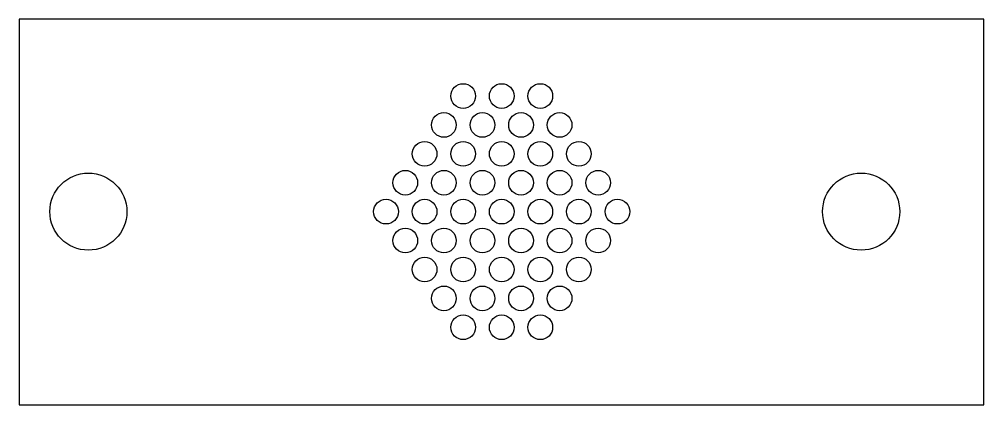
# Model space of a CAD drawing. Extents: x 0 to 50, y 0 to 20.
import ezdxf

# ---------------------------------------------------------------- set-up
doc = ezdxf.new("R2010")
doc.units = 0
doc.header["$MEASUREMENT"] = 0
doc.layers.get('0').update_dxf_attribs({"linetype": 'CONTINUOUS'})

# ---------------------------------------------------------------- blocks, each defined once
blk = doc.blocks.new('SKETCH')
at = {"color": 7}
blk.add_lwpolyline([(-0.012086, -0.01811), (49.987914, -0.01811), (49.987914, 19.98189), (-0.012086, 19.98189)], close=True, dxfattribs=at)
for centre, radius in [((23, 16), 0.64), ((25, 16), 0.64), ((27, 16), 0.64), ((22, 14.5), 0.64), ((24, 14.5), 0.64), ((26, 14.5), 0.64), ((28, 14.5), 0.64), ((21, 13), 0.64), ((23, 13), 0.64), ((25, 13), 0.64), ((27, 13), 0.64), ((29, 13), 0.64), ((3.570178, 10), 2), ((20, 11.5), 0.64), ((22, 11.5), 0.64), ((24, 11.5), 0.64), ((26, 11.5), 0.64), ((28, 11.5), 0.64), ((30, 11.5), 0.64), ((43.634735, 10), 2), ((19, 10), 0.64), ((21, 10), 0.64), ((23, 10), 0.64), ((25, 10), 0.64), ((27, 10), 0.64), ((29, 10), 0.64), ((31, 10), 0.64), ((20, 8.5), 0.64), ((22, 8.5), 0.64), ((24, 8.5), 0.64), ((26, 8.5), 0.64), ((28, 8.5), 0.64), ((30, 8.5), 0.64), ((21, 7), 0.64), ((23, 7), 0.64), ((25, 7), 0.64), ((27, 7), 0.64), ((29, 7), 0.64), ((22, 5.5), 0.64), ((24, 5.5), 0.64), ((26, 5.5), 0.64), ((28, 5.5), 0.64), ((23, 4), 0.64), ((25, 4), 0.64), ((27, 4), 0.64)]:
    blk.add_circle(centre, radius, dxfattribs=at)

msp = doc.modelspace()

# ---------------------------------------------------------------- block references
at = {"color": 7}
msp.add_blockref('SKETCH', (0, 0), dxfattribs=at)

doc.saveas('drawing.dxf')
